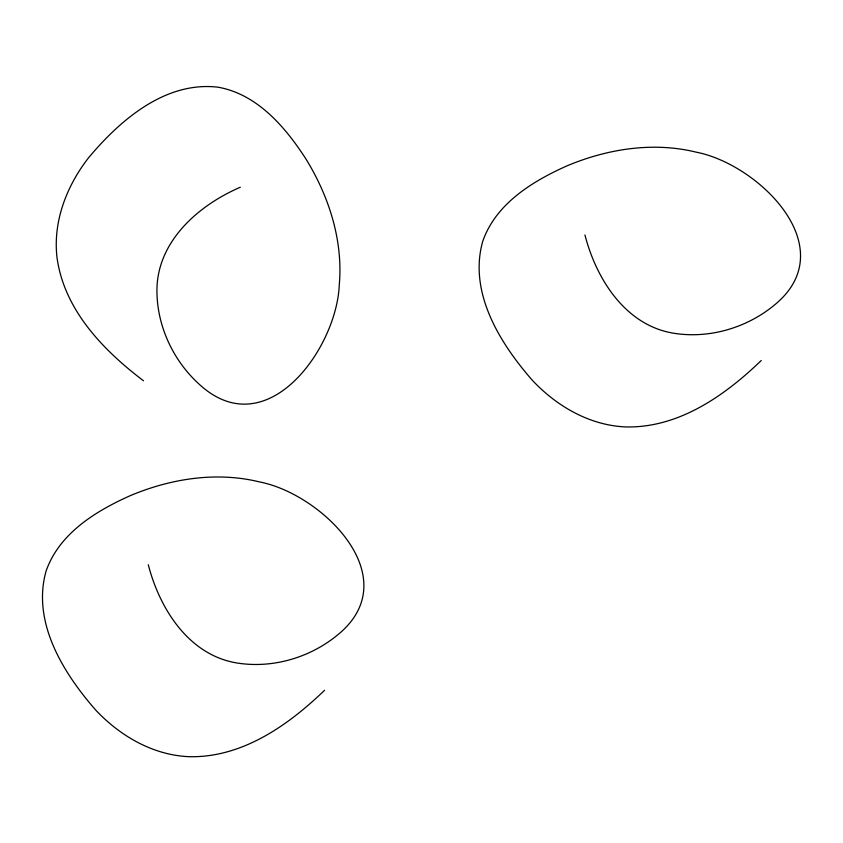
<?xml version="1.0" encoding="UTF-8"?>
<svg xmlns="http://www.w3.org/2000/svg" width="843" height="843" viewBox="0 0 843 843"><rect width="100%" height="100%" fill="white"/><g stroke="black" fill="none" stroke-linecap="round" stroke-linejoin="round"><path stroke-width="1.26" d="M324.576 690.28C288.232 725.307 242.405 757.625 189.77 756.708C153.437 755.433 120.191 736.139 95.733 710.091C63.33 673.083 31.612 622.166 46.091 571.059C59.221 533.377 95.912 510.942 130.56 495.526C170.918 478.613 216.619 471.353 259.581 481.933C322.363 494.093 408.149 578.424 337.074 635.38C309.339 657.993 271.709 668.826 236.282 662.872C188.442 654.684 159.538 608.477 148.294 564.736M761.229 360.519C724.885 395.546 679.058 427.865 626.423 426.948C590.079 425.673 556.833 406.379 532.386 380.33C499.973 343.322 468.255 292.405 482.744 241.298C495.863 203.616 532.565 181.182 567.213 165.765C607.561 148.853 653.272 141.592 696.234 152.172C759.016 164.332 844.791 248.664 773.726 305.619C745.992 328.233 708.352 339.065 672.925 333.111C625.095 324.924 596.191 278.717 584.937 234.976M240.318 187.23C198.843 205.091 157.641 240.782 156.946 289.318C156.524 325.24 173.047 360.751 199.665 384.65C266.915 446.084 336.989 348.307 339.308 284.407C343.133 240.318 328.907 196.282 305.967 159.021C285.377 127.177 257.547 94.384 218.295 87.229C165.565 80.812 120.149 120.012 88.589 157.746C66.629 185.924 52.709 221.751 57.05 257.853C64.268 310.003 103.278 350.288 143.5 380.783"/></g></svg>
